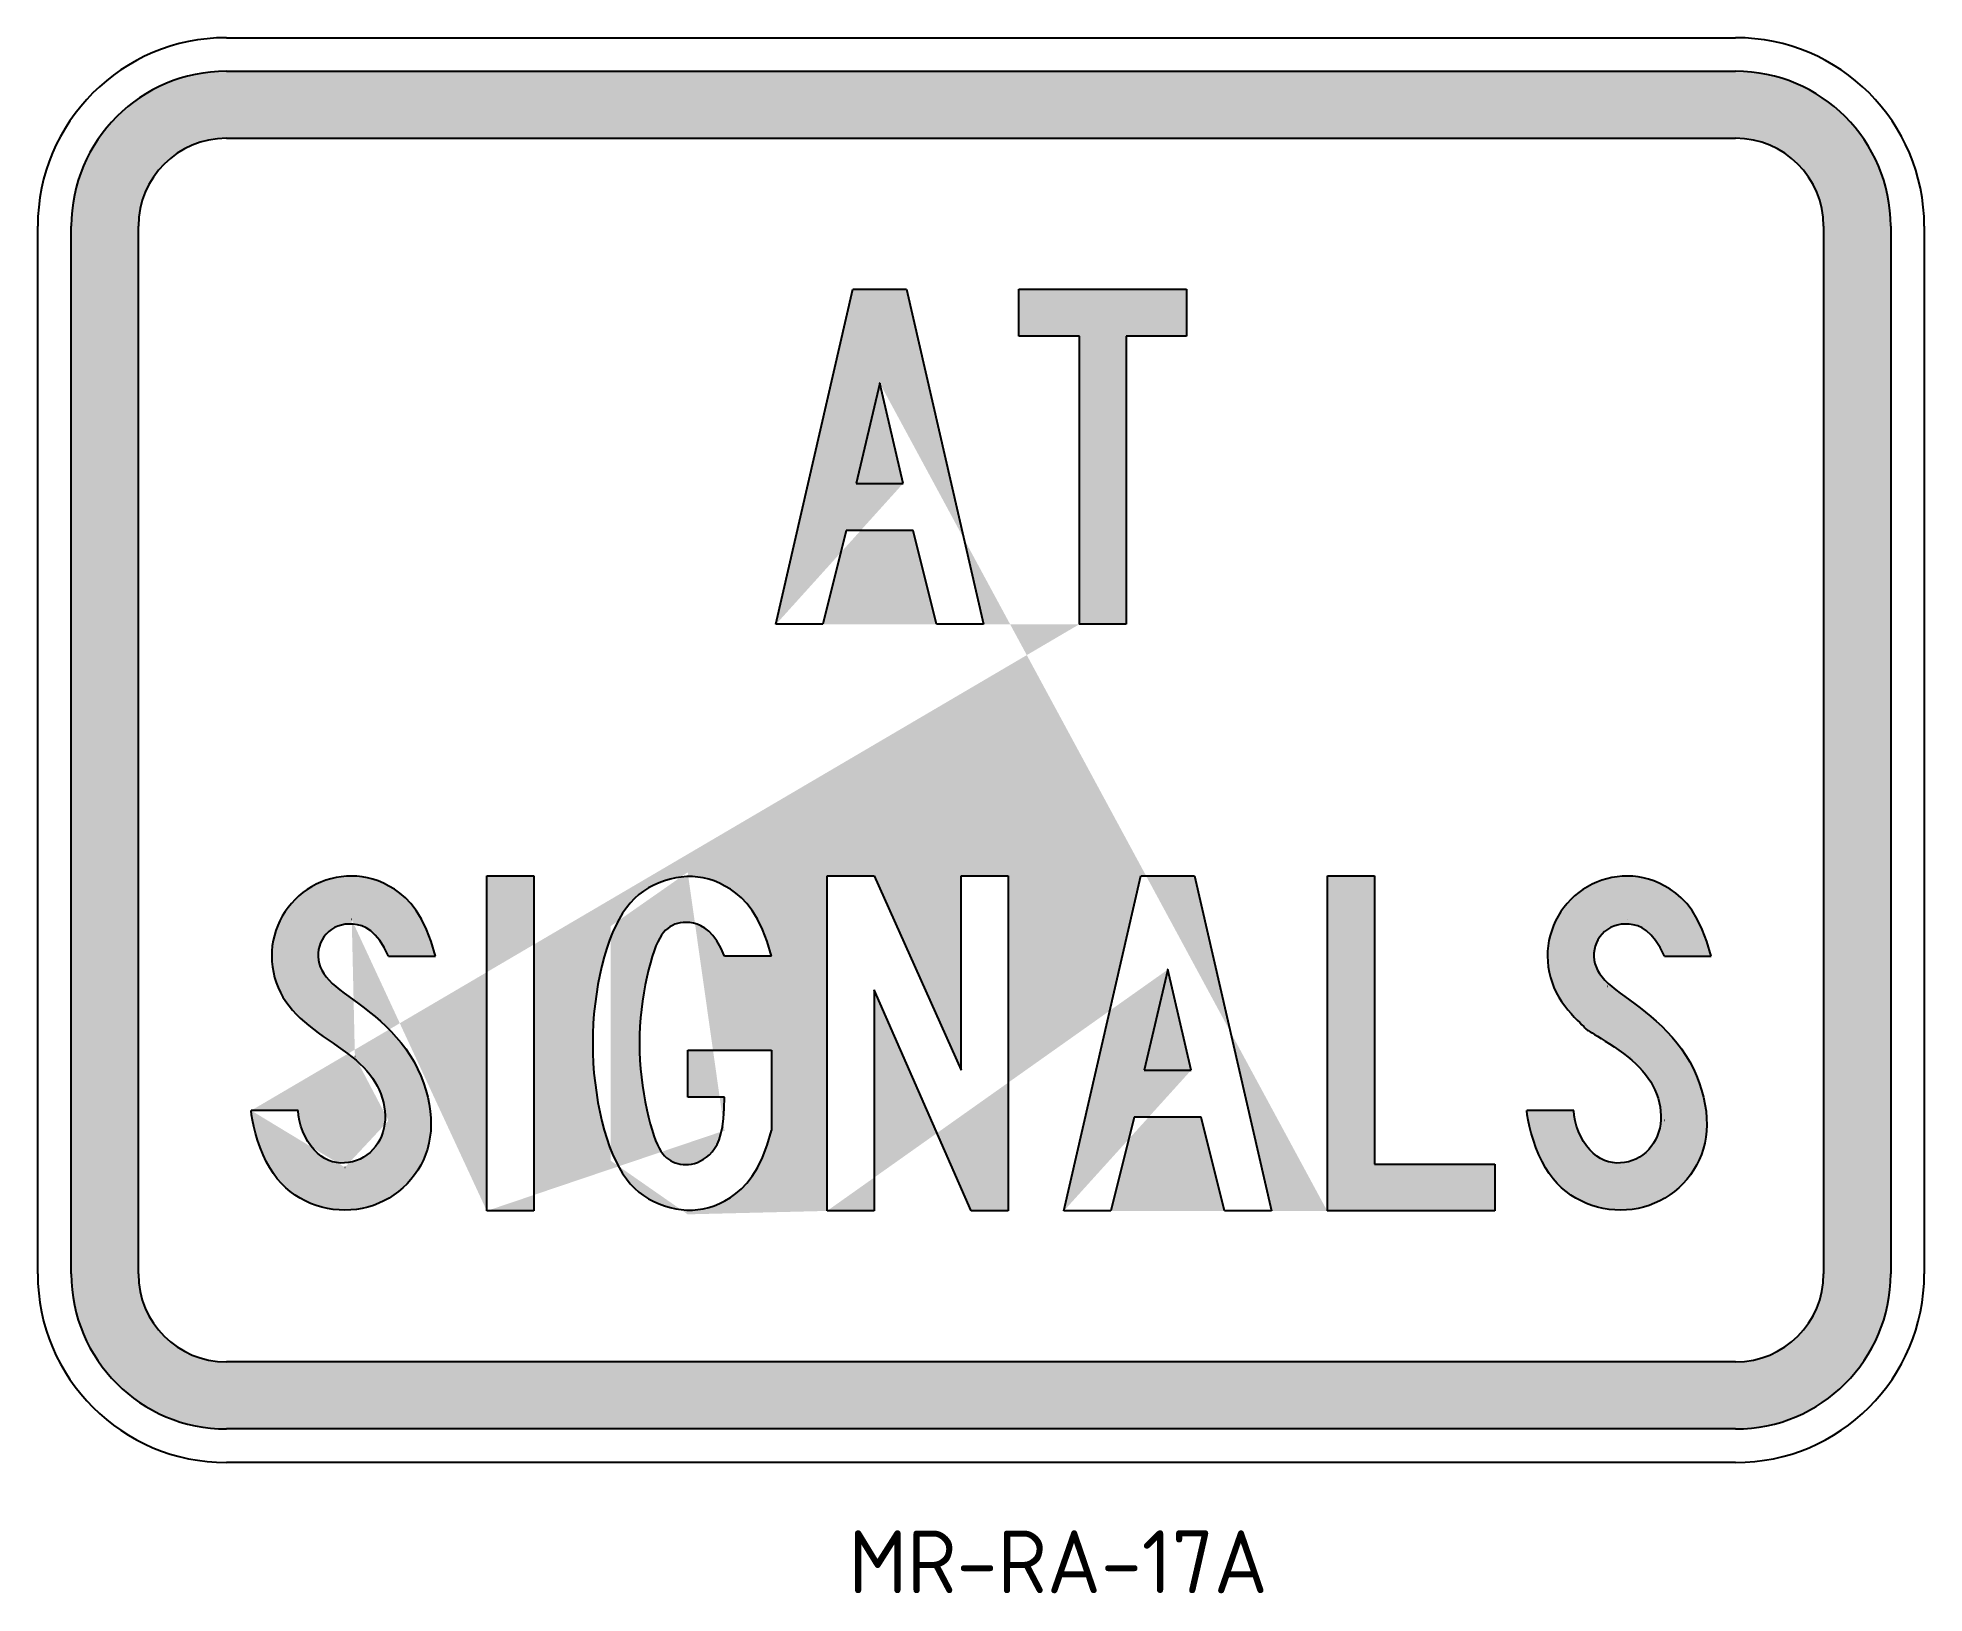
# Model space of a CAD drawing. Extents: x 147.3 to 237.3, y 145.8 to 220.
import ezdxf

# ---------------------------------------------------------------- set-up
doc = ezdxf.new("R2010")
doc.units = 0
doc.header["$LTSCALE"] = 12
doc.layers.get('0').update_dxf_attribs({"linetype": 'CONTINUOUS'})
for name, color, linetype in [('L35', 3, 'CONTINUOUS'), ('T25', 1, 'CONTINUOUS'), ('T35', 3, 'CONTINUOUS')]:
    doc.layers.add(name, color=color, linetype=linetype)
doc.styles.add('ISO', font='iso3098b')

msp = doc.modelspace()

# ---------------------------------------------------------------- hatches: boundary and pattern name
at = {"layer": 'T25'}
h = msp.add_hatch(color=256, dxfattribs=at)
edge = h.paths.add_edge_path()
edge.add_line((235.705, 211.028), (235.705, 161.028))
edge.add_arc((228.305, 161.028), 7.4, -90, 0, ccw=False)
edge.add_line((228.305, 153.628), (156.305, 153.628))
edge.add_arc((156.305, 161.028), 7.4, 180, 270, ccw=False)
edge.add_line((148.905, 161.028), (148.905, 211.028))
edge.add_arc((156.305, 211.028), 7.4, 90, 180, ccw=False)
edge.add_line((156.305, 218.428), (228.305, 218.428))
edge.add_arc((228.305, 211.028), 7.4, 0, 90, ccw=False)
edge = h.paths.add_edge_path(flags=16)
edge.add_arc((228.305, 161.028), 4.2, 270, 360)
edge.add_line((232.505, 161.028), (232.505, 211.028))
edge.add_arc((228.305, 211.028), 4.2, 0, 90)
edge.add_line((228.305, 215.228), (156.305, 215.228))
edge.add_arc((156.305, 211.028), 4.2, 90, 180)
edge.add_line((152.105, 211.028), (152.105, 161.028))
edge.add_arc((156.305, 161.028), 4.2, 180, 270)
edge.add_line((156.305, 156.828), (228.305, 156.828))
h = msp.add_hatch(color=256, dxfattribs=at)
h.paths.add_polyline_path([(227.145, 176.194), (226.936, 176.886), (226.712, 177.472), (226.475, 177.962), (226.227, 178.368), (225.971, 178.702), (225.71, 178.974), (225.446, 179.198), (225.183, 179.384), (224.923, 179.542), (224.664, 179.675), (224.409, 179.785), (224.155, 179.871), (223.902, 179.937), (223.651, 179.982), (223.4, 180.008), (223.15, 180.017), (222.899, 180.009), (222.65, 179.984), (222.403, 179.943), (222.159, 179.887), (221.919, 179.814), (221.684, 179.727), (221.456, 179.624), (221.235, 179.506), (221.022, 179.374), (220.819, 179.228), (220.626, 179.069), (220.444, 178.898), (220.273, 178.715), (220.114, 178.521), (219.969, 178.318), (219.837, 178.105), (219.719, 177.884), (219.617, 177.656), (219.53, 177.422), (219.458, 177.182), (219.402, 176.937), (219.362, 176.689), (219.339, 176.438), (219.332, 176.186), (219.342, 175.933), (219.369, 175.68), (219.412, 175.429), (219.472, 175.181), (219.548, 174.938), (219.639, 174.699), (219.746, 174.467), (219.868, 174.242), (220.005, 174.027), (220.152, 173.822), (220.304, 173.63), (220.457, 173.452), (220.605, 173.29), (220.744, 173.146), (220.869, 173.021), (220.975, 172.918), (221.058, 172.837), (221.12, 172.776), (221.165, 172.732), (221.194, 172.703), (221.212, 172.685), (221.221, 172.676), (221.224, 172.672), (221.225, 172.672), (221.226, 172.671), (221.231, 172.669), (221.244, 172.661), (221.269, 172.645), (221.311, 172.62), (221.373, 172.582), (221.46, 172.529), (221.575, 172.459), (221.72, 172.369), (221.892, 172.262), (222.085, 172.14), (222.293, 172.005), (222.51, 171.86), (222.731, 171.707), (222.949, 171.548), (223.158, 171.386), (223.355, 171.224), (223.538, 171.06), (223.708, 170.894), (223.864, 170.725), (224.007, 170.552), (224.138, 170.376), (224.256, 170.194), (224.362, 170.007), (224.456, 169.814), (224.537, 169.616), (224.606, 169.413), (224.661, 169.208), (224.703, 169.001), (224.729, 168.794), (224.741, 168.588), (224.738, 168.383), (224.718, 168.181), (224.683, 167.984), (224.633, 167.792), (224.567, 167.607), (224.487, 167.43), (224.392, 167.262), (224.283, 167.105), (224.16, 166.959), (224.023, 166.826), (223.874, 166.706), (223.715, 166.601), (223.547, 166.511), (223.371, 166.438), (223.189, 166.381), (223.002, 166.343), (222.812, 166.323), (222.62, 166.322), (222.428, 166.343), (222.238, 166.384), (222.049, 166.449), (221.865, 166.537), (221.686, 166.649), (221.513, 166.787), (221.348, 166.951), (221.193, 167.142), (221.05, 167.355), (220.922, 167.586), (220.81, 167.829), (220.719, 168.08), (220.651, 168.334), (220.608, 168.585), (220.593, 168.829), (218.35, 168.829), (218.364, 168.621), (218.404, 168.364), (218.467, 168.068), (218.552, 167.745), (218.657, 167.405), (218.78, 167.06), (218.919, 166.719), (219.071, 166.395), (219.235, 166.095), (219.411, 165.821), (219.597, 165.572), (219.795, 165.345), (220.003, 165.14), (220.221, 164.955), (220.449, 164.79), (220.687, 164.642), (220.934, 164.51), (221.19, 164.395), (221.452, 164.297), (221.72, 164.216), (221.992, 164.153), (222.268, 164.107), (222.545, 164.08), (222.823, 164.071), (223.1, 164.081), (223.376, 164.109), (223.649, 164.155), (223.917, 164.22), (224.181, 164.301), (224.439, 164.4), (224.689, 164.516), (224.93, 164.649), (225.162, 164.798), (225.384, 164.963), (225.594, 165.142), (225.791, 165.334), (225.976, 165.54), (226.147, 165.757), (226.303, 165.984), (226.443, 166.222), (226.566, 166.469), (226.673, 166.725), (226.762, 166.99), (226.832, 167.265), (226.884, 167.549), (226.917, 167.844), (226.929, 168.149), (226.922, 168.465), (226.893, 168.791), (226.844, 169.125), (226.774, 169.464), (226.684, 169.806), (226.574, 170.147), (226.443, 170.486), (226.293, 170.82), (226.123, 171.145), (225.933, 171.459), (225.727, 171.763), (225.506, 172.054), (225.272, 172.333), (225.029, 172.599), (224.778, 172.852), (224.522, 173.091), (224.263, 173.317), (224.005, 173.528), (223.748, 173.726), (223.496, 173.913), (223.252, 174.091), (223.017, 174.261), (222.794, 174.424), (222.585, 174.584), (222.393, 174.741), (222.221, 174.897), (222.067, 175.052), (221.933, 175.208), (221.819, 175.364), (221.724, 175.521), (221.649, 175.68), (221.594, 175.841), (221.558, 176.004), (221.542, 176.171), (221.545, 176.338), (221.567, 176.505), (221.607, 176.668), (221.664, 176.827), (221.737, 176.978), (221.827, 177.119), (221.932, 177.249), (222.052, 177.366), (222.186, 177.469), (222.333, 177.555), (222.491, 177.626), (222.66, 177.678), (222.839, 177.713), (223.027, 177.728), (223.223, 177.722), (223.425, 177.694), (223.633, 177.636), (223.844, 177.539), (224.058, 177.397), (224.273, 177.199), (224.487, 176.938), (224.7, 176.606), (224.908, 176.194)])
h.paths.add_polyline_path([(211.071, 180.03), (211.071, 166.271), (216.822, 166.271), (216.822, 164.035), (208.828, 164.035), (208.828, 180.03)])
h.paths.add_polyline_path([(182.314, 176.194), (182.106, 176.886), (181.882, 177.472), (181.644, 177.962), (181.396, 178.368), (181.14, 178.702), (180.879, 178.974), (180.615, 179.198), (180.352, 179.384), (180.09, 179.542), (179.831, 179.675), (179.573, 179.783), (179.316, 179.868), (179.059, 179.93), (178.8, 179.97), (178.539, 179.989), (178.275, 179.988), (178.009, 179.968), (177.741, 179.929), (177.473, 179.87), (177.207, 179.793), (176.947, 179.697), (176.692, 179.583), (176.446, 179.45), (176.211, 179.299), (175.987, 179.129), (175.776, 178.94), (175.576, 178.73), (175.387, 178.499), (175.209, 178.243), (175.04, 177.963), (174.881, 177.657), (174.731, 177.324), (174.589, 176.962), (174.457, 176.576), (174.334, 176.167), (174.222, 175.74), (174.121, 175.298), (174.032, 174.844), (173.956, 174.381), (173.892, 173.914), (173.843, 173.444), (173.808, 172.973), (173.787, 172.501), (173.78, 172.029), (173.787, 171.557), (173.808, 171.086), (173.843, 170.615), (173.892, 170.146), (173.956, 169.679), (174.032, 169.217), (174.121, 168.763), (174.222, 168.322), (174.334, 167.895), (174.457, 167.487), (174.589, 167.101), (174.731, 166.74), (174.881, 166.407), (175.04, 166.101), (175.209, 165.821), (175.387, 165.566), (175.576, 165.334), (175.776, 165.125), (175.987, 164.936), (176.211, 164.766), (176.446, 164.615), (176.692, 164.482), (176.947, 164.368), (177.207, 164.272), (177.473, 164.195), (177.741, 164.136), (178.009, 164.097), (178.275, 164.077), (178.539, 164.076), (178.8, 164.095), (179.059, 164.135), (179.316, 164.197), (179.573, 164.281), (179.831, 164.39), (180.09, 164.522), (180.352, 164.679), (180.615, 164.865), (180.879, 165.087), (181.14, 165.36), (181.396, 165.693), (181.644, 166.099), (181.882, 166.59), (182.106, 167.177), (182.314, 167.871), (182.314, 171.714), (178.314, 171.714), (178.314, 169.472), (180.071, 169.472), (180.059, 168.916), (180.026, 168.443), (179.972, 168.045), (179.9, 167.712), (179.812, 167.435), (179.711, 167.206), (179.598, 167.016), (179.476, 166.855), (179.347, 166.717), (179.211, 166.599), (179.072, 166.499), (178.929, 166.418), (178.785, 166.353), (178.641, 166.305), (178.498, 166.271), (178.357, 166.25), (178.221, 166.243), (178.089, 166.248), (177.961, 166.265), (177.838, 166.292), (177.72, 166.33), (177.607, 166.378), (177.499, 166.435), (177.397, 166.501), (177.3, 166.575), (177.207, 166.661), (177.119, 166.762), (177.033, 166.882), (176.949, 167.024), (176.866, 167.193), (176.783, 167.391), (176.699, 167.622), (176.614, 167.889), (176.528, 168.188), (176.444, 168.516), (176.362, 168.867), (176.286, 169.237), (176.216, 169.621), (176.154, 170.016), (176.103, 170.417), (176.062, 170.82), (176.033, 171.223), (176.016, 171.628), (176.01, 172.032), (176.016, 172.437), (176.033, 172.841), (176.062, 173.244), (176.103, 173.647), (176.154, 174.047), (176.216, 174.442), (176.287, 174.826), (176.364, 175.196), (176.446, 175.547), (176.533, 175.876), (176.621, 176.177), (176.71, 176.446), (176.799, 176.681), (176.887, 176.883), (176.977, 177.055), (177.068, 177.202), (177.162, 177.326), (177.259, 177.43), (177.361, 177.518), (177.468, 177.594), (177.581, 177.659), (177.7, 177.713), (177.827, 177.757), (177.961, 177.787), (178.103, 177.805), (178.254, 177.807), (178.413, 177.795), (178.582, 177.766), (178.76, 177.718), (178.945, 177.645), (179.136, 177.537), (179.328, 177.387), (179.52, 177.186), (179.71, 176.926), (179.894, 176.598), (180.071, 176.194)], flags=17)
edge = h.paths.add_edge_path(flags=16)
edge.add_line((182.314, 167.871), (182.308, 167.871))
edge.add_line((182.314, 167.871), (182.308, 167.871))
h.paths.add_polyline_path([(166.28, 176.194), (166.072, 176.886), (165.847, 177.472), (165.61, 177.962), (165.362, 178.368), (165.106, 178.702), (164.845, 178.974), (164.582, 179.198), (164.318, 179.384), (164.058, 179.542), (163.8, 179.675), (163.544, 179.785), (163.29, 179.871), (163.037, 179.937), (162.786, 179.982), (162.535, 180.008), (162.285, 180.017), (162.035, 180.009), (161.785, 179.984), (161.538, 179.943), (161.294, 179.887), (161.054, 179.814), (160.819, 179.727), (160.591, 179.624), (160.37, 179.506), (160.157, 179.374), (159.954, 179.228), (159.761, 179.069), (159.579, 178.898), (159.408, 178.715), (159.249, 178.521), (159.104, 178.318), (158.972, 178.105), (158.855, 177.884), (158.752, 177.656), (158.665, 177.422), (158.593, 177.182), (158.537, 176.937), (158.497, 176.689), (158.474, 176.438), (158.467, 176.186), (158.477, 175.933), (158.504, 175.68), (158.547, 175.429), (158.607, 175.181), (158.683, 174.938), (158.774, 174.699), (158.881, 174.467), (159.004, 174.242), (159.141, 174.027), (159.293, 173.819), (159.458, 173.619), (159.635, 173.426), (159.825, 173.238), (160.026, 173.056), (160.237, 172.878), (160.457, 172.705), (160.686, 172.534), (160.921, 172.366), (161.159, 172.2), (161.397, 172.036), (161.632, 171.873), (161.862, 171.71), (162.083, 171.549), (162.294, 171.386), (162.49, 171.224), (162.673, 171.06), (162.843, 170.894), (162.999, 170.725), (163.142, 170.552), (163.273, 170.376), (163.391, 170.194), (163.497, 170.007), (163.591, 169.814), (163.673, 169.616), (163.741, 169.413), (163.796, 169.208), (163.838, 169.001), (163.865, 168.794), (163.877, 168.588), (163.873, 168.383), (163.854, 168.181), (163.818, 167.984), (163.768, 167.792), (163.702, 167.607), (163.622, 167.43), (163.527, 167.262), (163.418, 167.105), (163.295, 166.959), (163.158, 166.826), (163.01, 166.706), (162.85, 166.601), (162.682, 166.511), (162.506, 166.438), (162.324, 166.381), (162.138, 166.343), (161.948, 166.323), (161.757, 166.322), (161.566, 166.343), (161.375, 166.384), (161.188, 166.449), (161.004, 166.537), (160.825, 166.649), (160.652, 166.787), (160.487, 166.951), (160.332, 167.142), (160.188, 167.355), (160.059, 167.586), (159.947, 167.829), (159.856, 168.08), (159.787, 168.334), (159.743, 168.585), (159.728, 168.829), (157.492, 168.829), (157.506, 168.621), (157.545, 168.364), (157.608, 168.068), (157.692, 167.745), (157.796, 167.405), (157.919, 167.06), (158.056, 166.719), (158.208, 166.395), (158.372, 166.095), (158.547, 165.821), (158.733, 165.572), (158.93, 165.345), (159.138, 165.14), (159.356, 164.955), (159.584, 164.79), (159.822, 164.642), (160.069, 164.51), (160.325, 164.395), (160.587, 164.297), (160.855, 164.216), (161.127, 164.153), (161.403, 164.107), (161.68, 164.08), (161.958, 164.071), (162.235, 164.081), (162.511, 164.109), (162.784, 164.155), (163.053, 164.22), (163.316, 164.301), (163.574, 164.4), (163.824, 164.516), (164.065, 164.649), (164.297, 164.798), (164.519, 164.963), (164.729, 165.142), (164.927, 165.334), (165.111, 165.54), (165.282, 165.757), (165.438, 165.984), (165.578, 166.222), (165.702, 166.469), (165.808, 166.725), (165.897, 166.99), (165.967, 167.265), (166.019, 167.549), (166.052, 167.844), (166.064, 168.149), (166.057, 168.465), (166.028, 168.791), (165.979, 169.125), (165.909, 169.464), (165.819, 169.806), (165.709, 170.147), (165.578, 170.486), (165.428, 170.82), (165.258, 171.145), (165.068, 171.459), (164.862, 171.763), (164.641, 172.054), (164.407, 172.333), (164.164, 172.599), (163.913, 172.852), (163.657, 173.091), (163.399, 173.317), (163.14, 173.528), (162.883, 173.726), (162.632, 173.913), (162.387, 174.091), (162.152, 174.261), (161.929, 174.424), (161.72, 174.584), (161.528, 174.741), (161.356, 174.897), (161.202, 175.052), (161.069, 175.208), (160.954, 175.364), (160.86, 175.521), (160.785, 175.68), (160.729, 175.841), (160.693, 176.004), (160.677, 176.171), (160.681, 176.338), (160.702, 176.505), (160.742, 176.668), (160.799, 176.827), (160.872, 176.978), (160.962, 177.119), (161.067, 177.249), (161.187, 177.366), (161.321, 177.469), (161.468, 177.555), (161.626, 177.626), (161.795, 177.678), (161.975, 177.713), (162.162, 177.728), (162.358, 177.722), (162.56, 177.694), (162.768, 177.636), (162.98, 177.539), (163.193, 177.397), (163.408, 177.199), (163.622, 176.938), (163.835, 176.606), (164.043, 176.194)], flags=17)
h.paths.add_polyline_path([(160.364, 172.672), (160.358, 172.672)], flags=16)
h.paths.add_polyline_path([(161.322, 174.751), (161.315, 174.751)], flags=16)
h.paths.add_polyline_path([(170.969, 164.035), (168.732, 164.035), (168.732, 180.03), (170.969, 180.03)], flags=17)
h.paths.add_polyline_path([(187.206, 164.035), (184.97, 164.035), (184.97, 180.03), (187.206, 180.03), (191.358, 170.75), (191.358, 180.03), (193.594, 180.03), (193.594, 164.035), (191.836, 164.035), (187.206, 174.593)], flags=17)
h.paths.add_polyline_path([(202.336, 170.75), (201.214, 175.551), (200.093, 170.75)], flags=16)
h.paths.add_polyline_path([(198.499, 164.035), (196.256, 164.035), (199.935, 180.03), (202.493, 180.03), (206.166, 164.035), (203.929, 164.035), (202.814, 168.514), (199.614, 168.514)], flags=17)
h.paths.add_polyline_path([(188.597, 198.753), (187.475, 203.547), (186.354, 198.753)], flags=16)
h.paths.add_polyline_path([(184.76, 192.031), (182.524, 192.031), (186.196, 208.033), (188.754, 208.033), (192.427, 192.031), (190.19, 192.031), (189.075, 196.51), (185.875, 196.51)])
h.paths.add_polyline_path([(199.234, 192.031), (196.997, 192.031), (196.997, 205.79), (194.118, 205.79), (194.118, 208.033), (202.113, 208.033), (202.113, 205.79), (199.234, 205.79)])
edge = h.paths.add_edge_path()
edge.add_line((157.492, 168.829), (157.485, 168.829))
edge.add_line((161.965, 166.114), (161.958, 166.114))
edge.add_line((164.043, 168.35), (164.037, 168.35))
edge.add_line((162.443, 171.393), (162.437, 171.393))
edge.add_line((162.286, 177.951), (162.279, 177.951))
edge.add_line((168.732, 164.035), (168.726, 164.035))
edge.add_line((180.071, 167.871), (180.065, 167.871))
edge.add_line((178.314, 180.194), (178.307, 180.194))
edge.add_line((174.641, 177.63), (174.635, 177.63))
edge.add_line((174.641, 166.435), (174.635, 166.435))
edge.add_line((178.314, 163.871), (178.307, 163.871))
edge.add_line((184.97, 164.035), (184.963, 164.035))
edge.add_line((201.214, 175.551), (201.208, 175.551))
edge.add_line((200.093, 170.75), (200.086, 170.75))
edge.add_line((202.336, 170.75), (202.329, 170.75))
edge.add_line((196.256, 164.035), (196.25, 164.035))
edge.add_line((208.828, 164.035), (208.822, 164.035))
edge.add_line((187.475, 203.547), (187.469, 203.547))
edge.add_line((186.354, 198.753), (186.347, 198.753))
edge.add_line((188.597, 198.753), (188.59, 198.753))
edge.add_line((182.524, 192.031), (182.517, 192.031))
edge.add_line((196.997, 192.031), (196.991, 192.031))

# ---------------------------------------------------------------- linework, layer by layer
at = {"color": 3}
for p, q in [((182.524, 192.031), (186.196, 208.033)), ((186.196, 208.033), (188.754, 208.033)), ((188.754, 208.033), (192.427, 192.031)), ((194.118, 208.033), (202.113, 208.033)), ((194.118, 205.79), (194.118, 208.033)), ((202.113, 208.033), (202.113, 205.79)), ((196.997, 205.79), (194.118, 205.79)), ((196.997, 192.031), (196.997, 205.79)), ((199.234, 205.79), (199.234, 192.031)), ((202.113, 205.79), (199.234, 205.79)), ((187.475, 203.547), (186.354, 198.753)), ((187.475, 203.547), (187.469, 203.547)), ((188.597, 198.753), (187.475, 203.547)), ((186.354, 198.753), (186.347, 198.753)), ((186.354, 198.753), (188.597, 198.753)), ((188.597, 198.753), (188.59, 198.753)), ((185.875, 196.51), (184.76, 192.031)), ((189.075, 196.51), (185.875, 196.51)), ((190.19, 192.031), (189.075, 196.51)), ((182.524, 192.031), (182.517, 192.031)), ((184.76, 192.031), (182.524, 192.031)), ((192.427, 192.031), (190.19, 192.031)), ((196.997, 192.031), (196.991, 192.031)), ((199.234, 192.031), (196.997, 192.031)), ((168.732, 180.03), (170.969, 180.03)), ((168.732, 164.035), (168.732, 180.03)), ((170.969, 180.03), (170.969, 164.035)), ((184.97, 180.03), (187.206, 180.03)), ((184.97, 164.035), (184.97, 180.03)), ((187.206, 180.03), (191.358, 170.75)), ((191.358, 180.03), (193.594, 180.03)), ((191.358, 170.75), (191.358, 180.03)), ((193.594, 180.03), (193.594, 164.035)), ((196.256, 164.035), (199.935, 180.03)), ((199.935, 180.03), (202.493, 180.03)), ((202.493, 180.03), (206.166, 164.035)), ((208.828, 180.03), (211.071, 180.03)), ((208.828, 164.035), (208.828, 180.03)), ((211.071, 180.03), (211.071, 166.271)), ((162.286, 177.951), (162.279, 177.951)), ((223.151, 177.951), (223.144, 177.951)), ((164.043, 176.194), (166.28, 176.194)), ((182.314, 176.194), (180.071, 176.194)), ((201.214, 175.551), (200.093, 170.75)), ((201.214, 175.551), (201.208, 175.551)), ((202.336, 170.75), (201.214, 175.551)), ((224.908, 176.194), (227.145, 176.194)), ((161.322, 174.751), (161.315, 174.751)), ((161.322, 174.751), (161.315, 174.751)), ((222.187, 174.751), (222.18, 174.751)), ((222.187, 174.751), (222.18, 174.751)), ((187.206, 174.593), (187.206, 164.035)), ((191.836, 164.035), (187.206, 174.593)), ((162.443, 171.393), (162.437, 171.393)), ((178.314, 171.714), (182.314, 171.714)), ((178.314, 169.472), (178.314, 171.714)), ((182.314, 171.714), (182.314, 167.871)), ((223.308, 171.393), (223.302, 171.393)), ((200.093, 170.75), (200.086, 170.75)), ((200.093, 170.75), (202.336, 170.75)), ((202.336, 170.75), (202.329, 170.75)), ((180.071, 169.472), (178.314, 169.472)), ((157.492, 168.829), (157.485, 168.829)), ((159.728, 168.829), (157.492, 168.829)), ((164.043, 168.35), (164.037, 168.35)), ((199.614, 168.514), (198.499, 164.035)), ((202.814, 168.514), (199.614, 168.514)), ((203.929, 164.035), (202.814, 168.514)), ((218.35, 168.829), (218.344, 168.829)), ((220.593, 168.829), (218.35, 168.829)), ((224.908, 168.35), (224.902, 168.35)), ((180.071, 167.871), (180.065, 167.871)), ((182.314, 167.871), (182.308, 167.871)), ((182.314, 167.871), (182.308, 167.871)), ((161.965, 166.114), (161.958, 166.114)), ((211.071, 166.271), (216.822, 166.271)), ((216.822, 166.271), (216.822, 164.035)), ((222.829, 166.114), (222.823, 166.114)), ((168.732, 164.035), (168.726, 164.035)), ((170.969, 164.035), (168.732, 164.035)), ((184.97, 164.035), (184.963, 164.035)), ((187.206, 164.035), (184.97, 164.035)), ((193.594, 164.035), (191.836, 164.035)), ((196.256, 164.035), (196.25, 164.035)), ((198.499, 164.035), (196.256, 164.035)), ((206.166, 164.035), (203.929, 164.035)), ((208.828, 164.035), (208.822, 164.035)), ((216.822, 164.035), (208.828, 164.035))]:
    msp.add_line(p, q, dxfattribs=at)
for points in [[(166.28, 176.194), (166.072, 176.886), (165.847, 177.472), (165.61, 177.962), (165.362, 178.368), (165.106, 178.702), (164.845, 178.974), (164.582, 179.198), (164.318, 179.384), (164.058, 179.542), (163.8, 179.675), (163.544, 179.785), (163.29, 179.871), (163.037, 179.937), (162.786, 179.982), (162.535, 180.008), (162.285, 180.017), (162.035, 180.009), (161.785, 179.984), (161.538, 179.943), (161.294, 179.887), (161.054, 179.814), (160.819, 179.727), (160.591, 179.624), (160.37, 179.506), (160.157, 179.374), (159.954, 179.228), (159.761, 179.069), (159.579, 178.898), (159.408, 178.715), (159.249, 178.521), (159.104, 178.318), (158.972, 178.105), (158.855, 177.884), (158.752, 177.656), (158.665, 177.422), (158.593, 177.182), (158.537, 176.937), (158.497, 176.689), (158.474, 176.438), (158.467, 176.186), (158.477, 175.933), (158.504, 175.68), (158.547, 175.429), (158.607, 175.181), (158.683, 174.938), (158.774, 174.699), (158.881, 174.467), (159.004, 174.242), (159.141, 174.027), (159.293, 173.819), (159.458, 173.619), (159.635, 173.426), (159.825, 173.238), (160.026, 173.056), (160.237, 172.878), (160.457, 172.705), (160.686, 172.534), (160.921, 172.366), (161.159, 172.2), (161.397, 172.036), (161.632, 171.873), (161.862, 171.71), (162.083, 171.549), (162.294, 171.386), (162.49, 171.224), (162.673, 171.06), (162.843, 170.894), (162.999, 170.725), (163.142, 170.552), (163.273, 170.376), (163.391, 170.194), (163.497, 170.007), (163.591, 169.814), (163.673, 169.616), (163.741, 169.413), (163.796, 169.208), (163.838, 169.001), (163.865, 168.794), (163.877, 168.588), (163.873, 168.383), (163.854, 168.181), (163.818, 167.984), (163.768, 167.792), (163.702, 167.607), (163.622, 167.43), (163.527, 167.262), (163.418, 167.105), (163.295, 166.959), (163.158, 166.826), (163.01, 166.706), (162.85, 166.601), (162.682, 166.511), (162.506, 166.438), (162.324, 166.381), (162.138, 166.343), (161.948, 166.323), (161.757, 166.322), (161.566, 166.343), (161.375, 166.384), (161.188, 166.449), (161.004, 166.537), (160.825, 166.649), (160.652, 166.787), (160.487, 166.951), (160.332, 167.142), (160.188, 167.355), (160.059, 167.586), (159.947, 167.829), (159.856, 168.08), (159.787, 168.334), (159.743, 168.585), (159.728, 168.829)], [(227.145, 176.194), (226.936, 176.886), (226.712, 177.472), (226.475, 177.962), (226.227, 178.368), (225.971, 178.702), (225.71, 178.974), (225.446, 179.198), (225.183, 179.384), (224.923, 179.542), (224.664, 179.675), (224.409, 179.785), (224.155, 179.871), (223.902, 179.937), (223.651, 179.982), (223.4, 180.008), (223.15, 180.017), (222.899, 180.009), (222.65, 179.984), (222.403, 179.943), (222.159, 179.887), (221.919, 179.814), (221.684, 179.727), (221.456, 179.624), (221.235, 179.506), (221.022, 179.374), (220.819, 179.228), (220.626, 179.069), (220.444, 178.898), (220.273, 178.715), (220.114, 178.521), (219.969, 178.318), (219.837, 178.105), (219.719, 177.884), (219.617, 177.656), (219.53, 177.422), (219.458, 177.182), (219.402, 176.937), (219.362, 176.689), (219.339, 176.438), (219.332, 176.186), (219.342, 175.933), (219.369, 175.68), (219.412, 175.429), (219.472, 175.181), (219.548, 174.938), (219.639, 174.699), (219.746, 174.467), (219.868, 174.242), (220.005, 174.027), (220.152, 173.822), (220.304, 173.63), (220.457, 173.452), (220.605, 173.29), (220.744, 173.146), (220.869, 173.021), (220.975, 172.918), (221.058, 172.837), (221.12, 172.776), (221.165, 172.732), (221.194, 172.703), (221.212, 172.685), (221.221, 172.676), (221.224, 172.672), (221.225, 172.672), (221.226, 172.671), (221.231, 172.669), (221.244, 172.661), (221.269, 172.645), (221.311, 172.62), (221.373, 172.582), (221.46, 172.529), (221.575, 172.459), (221.72, 172.369), (221.892, 172.262), (222.085, 172.14), (222.293, 172.005), (222.51, 171.86), (222.731, 171.707), (222.949, 171.548), (223.158, 171.386), (223.355, 171.224), (223.538, 171.06), (223.708, 170.894), (223.864, 170.725), (224.007, 170.552), (224.138, 170.376), (224.256, 170.194), (224.362, 170.007), (224.456, 169.814), (224.537, 169.616), (224.606, 169.413), (224.661, 169.208), (224.703, 169.001), (224.729, 168.794), (224.741, 168.588), (224.738, 168.383), (224.718, 168.181), (224.683, 167.984), (224.633, 167.792), (224.567, 167.607), (224.487, 167.43), (224.392, 167.262), (224.283, 167.105), (224.16, 166.959), (224.023, 166.826), (223.874, 166.706), (223.715, 166.601), (223.547, 166.511), (223.371, 166.438), (223.189, 166.381), (223.002, 166.343), (222.812, 166.323), (222.62, 166.322), (222.428, 166.343), (222.238, 166.384), (222.049, 166.449), (221.865, 166.537), (221.686, 166.649), (221.513, 166.787), (221.348, 166.951), (221.193, 167.142), (221.05, 167.355), (220.922, 167.586), (220.81, 167.829), (220.719, 168.08), (220.651, 168.334), (220.608, 168.585), (220.593, 168.829)], [(182.314, 176.194), (182.106, 176.886), (181.882, 177.472), (181.644, 177.962), (181.396, 178.368), (181.14, 178.702), (180.879, 178.974), (180.615, 179.198), (180.352, 179.384), (180.09, 179.542), (179.831, 179.675), (179.573, 179.783), (179.316, 179.868), (179.059, 179.93), (178.8, 179.97), (178.539, 179.989), (178.275, 179.988), (178.009, 179.968), (177.741, 179.929), (177.473, 179.87), (177.207, 179.793), (176.947, 179.697), (176.692, 179.583), (176.446, 179.45), (176.211, 179.299), (175.987, 179.129), (175.776, 178.94), (175.576, 178.73), (175.387, 178.499), (175.209, 178.243), (175.04, 177.963), (174.881, 177.657), (174.731, 177.324), (174.589, 176.962), (174.457, 176.576), (174.334, 176.167), (174.222, 175.74), (174.121, 175.298), (174.032, 174.844), (173.956, 174.381), (173.892, 173.914), (173.843, 173.444), (173.808, 172.973), (173.787, 172.501), (173.78, 172.029), (173.787, 171.557), (173.808, 171.086), (173.843, 170.615), (173.892, 170.146), (173.956, 169.679), (174.032, 169.217), (174.121, 168.763), (174.222, 168.322), (174.334, 167.895), (174.457, 167.487), (174.589, 167.101), (174.731, 166.74), (174.881, 166.407), (175.04, 166.101), (175.209, 165.821), (175.387, 165.566), (175.576, 165.334), (175.776, 165.125), (175.987, 164.936), (176.211, 164.766), (176.446, 164.615), (176.692, 164.482), (176.947, 164.368), (177.207, 164.272), (177.473, 164.195), (177.741, 164.136), (178.009, 164.097), (178.275, 164.077), (178.539, 164.076), (178.8, 164.095), (179.059, 164.135), (179.316, 164.197), (179.573, 164.281), (179.831, 164.39), (180.09, 164.522), (180.352, 164.679), (180.615, 164.865), (180.879, 165.087), (181.14, 165.36), (181.396, 165.693), (181.644, 166.099), (181.882, 166.59), (182.106, 167.177), (182.314, 167.871)], [(164.043, 176.194), (163.835, 176.606), (163.622, 176.938), (163.408, 177.199), (163.193, 177.397), (162.98, 177.539), (162.768, 177.636), (162.56, 177.694), (162.358, 177.722), (162.162, 177.728), (161.975, 177.713), (161.795, 177.678), (161.626, 177.626), (161.468, 177.555), (161.321, 177.469), (161.187, 177.366), (161.067, 177.249), (160.962, 177.119), (160.872, 176.978), (160.799, 176.827), (160.742, 176.668), (160.702, 176.505), (160.681, 176.338), (160.677, 176.171), (160.693, 176.004), (160.729, 175.841), (160.785, 175.68), (160.86, 175.521), (160.954, 175.364), (161.069, 175.208), (161.202, 175.052), (161.356, 174.897), (161.528, 174.741), (161.72, 174.584), (161.929, 174.424), (162.152, 174.261), (162.387, 174.091), (162.632, 173.913), (162.883, 173.726), (163.14, 173.528), (163.399, 173.317), (163.657, 173.091), (163.913, 172.852), (164.164, 172.599), (164.407, 172.333), (164.641, 172.054), (164.862, 171.763), (165.068, 171.459), (165.258, 171.145), (165.428, 170.82), (165.578, 170.486), (165.709, 170.147), (165.819, 169.806), (165.909, 169.464), (165.979, 169.125), (166.028, 168.791), (166.057, 168.465), (166.064, 168.149), (166.052, 167.844), (166.019, 167.549), (165.967, 167.265), (165.897, 166.99), (165.808, 166.725), (165.702, 166.469), (165.578, 166.222), (165.438, 165.984), (165.282, 165.757), (165.111, 165.54), (164.927, 165.334), (164.729, 165.142), (164.519, 164.963), (164.297, 164.798), (164.065, 164.649), (163.824, 164.516), (163.574, 164.4), (163.316, 164.301), (163.053, 164.22), (162.784, 164.155), (162.511, 164.109), (162.235, 164.081), (161.958, 164.071), (161.68, 164.08), (161.403, 164.107), (161.127, 164.153), (160.855, 164.216), (160.587, 164.297), (160.325, 164.395), (160.069, 164.51), (159.822, 164.642), (159.584, 164.79), (159.356, 164.955), (159.138, 165.14), (158.93, 165.345), (158.733, 165.572), (158.547, 165.821), (158.372, 166.095), (158.208, 166.395), (158.056, 166.719), (157.919, 167.06), (157.796, 167.405), (157.692, 167.745), (157.608, 168.068), (157.545, 168.364), (157.506, 168.621), (157.492, 168.829)], [(180.071, 176.194), (179.894, 176.598), (179.71, 176.926), (179.52, 177.186), (179.328, 177.387), (179.136, 177.537), (178.945, 177.645), (178.76, 177.718), (178.582, 177.766), (178.413, 177.795), (178.254, 177.807), (178.103, 177.805), (177.961, 177.787), (177.827, 177.757), (177.7, 177.713), (177.581, 177.659), (177.468, 177.594), (177.361, 177.518), (177.259, 177.43), (177.162, 177.326), (177.068, 177.202), (176.977, 177.055), (176.887, 176.883), (176.799, 176.681), (176.71, 176.446), (176.621, 176.177), (176.533, 175.876), (176.446, 175.547), (176.364, 175.196), (176.287, 174.826), (176.216, 174.442), (176.154, 174.047), (176.103, 173.647), (176.062, 173.244), (176.033, 172.841), (176.016, 172.437), (176.01, 172.032), (176.016, 171.628), (176.033, 171.223), (176.062, 170.82), (176.103, 170.417), (176.154, 170.016), (176.216, 169.621), (176.286, 169.237), (176.362, 168.867), (176.444, 168.516), (176.528, 168.188), (176.614, 167.889), (176.699, 167.622), (176.783, 167.391), (176.866, 167.193), (176.949, 167.024), (177.033, 166.882), (177.119, 166.762), (177.207, 166.661), (177.3, 166.575), (177.397, 166.501), (177.499, 166.435), (177.607, 166.378), (177.72, 166.33), (177.838, 166.292), (177.961, 166.265), (178.089, 166.248), (178.221, 166.243), (178.357, 166.25), (178.498, 166.271), (178.641, 166.305), (178.785, 166.353), (178.929, 166.418), (179.072, 166.499), (179.211, 166.599), (179.347, 166.717), (179.476, 166.855), (179.598, 167.016), (179.711, 167.206), (179.812, 167.435), (179.9, 167.712), (179.972, 168.045), (180.026, 168.443), (180.059, 168.916), (180.071, 169.472)], [(224.908, 176.194), (224.7, 176.606), (224.487, 176.938), (224.273, 177.199), (224.058, 177.397), (223.844, 177.539), (223.633, 177.636), (223.425, 177.694), (223.223, 177.722), (223.027, 177.728), (222.839, 177.713), (222.66, 177.678), (222.491, 177.626), (222.333, 177.555), (222.186, 177.469), (222.052, 177.366), (221.932, 177.249), (221.827, 177.119), (221.737, 176.978), (221.664, 176.827), (221.607, 176.668), (221.567, 176.505), (221.545, 176.338), (221.542, 176.171), (221.558, 176.004), (221.594, 175.841), (221.649, 175.68), (221.724, 175.521), (221.819, 175.364), (221.933, 175.208), (222.067, 175.052), (222.221, 174.897), (222.393, 174.741), (222.585, 174.584), (222.794, 174.424), (223.017, 174.261), (223.252, 174.091), (223.496, 173.913), (223.748, 173.726), (224.005, 173.528), (224.263, 173.317), (224.522, 173.091), (224.778, 172.852), (225.029, 172.599), (225.272, 172.333), (225.506, 172.054), (225.727, 171.763), (225.933, 171.459), (226.123, 171.145), (226.293, 170.82), (226.443, 170.486), (226.574, 170.147), (226.684, 169.806), (226.774, 169.464), (226.844, 169.125), (226.893, 168.791), (226.922, 168.465), (226.929, 168.149), (226.917, 167.844), (226.884, 167.549), (226.832, 167.265), (226.762, 166.99), (226.673, 166.725), (226.566, 166.469), (226.443, 166.222), (226.303, 165.984), (226.147, 165.757), (225.976, 165.54), (225.791, 165.334), (225.594, 165.142), (225.384, 164.963), (225.162, 164.798), (224.93, 164.649), (224.689, 164.516), (224.439, 164.4), (224.181, 164.301), (223.917, 164.22), (223.649, 164.155), (223.376, 164.109), (223.1, 164.081), (222.823, 164.071), (222.545, 164.08), (222.268, 164.107), (221.992, 164.153), (221.72, 164.216), (221.452, 164.297), (221.19, 164.395), (220.934, 164.51), (220.687, 164.642), (220.449, 164.79), (220.221, 164.955), (220.003, 165.14), (219.795, 165.345), (219.597, 165.572), (219.411, 165.821), (219.235, 166.095), (219.071, 166.395), (218.919, 166.719), (218.78, 167.06), (218.657, 167.405), (218.552, 167.745), (218.467, 168.068), (218.404, 168.364), (218.364, 168.621), (218.35, 168.829)]]:
    msp.add_lwpolyline(points, dxfattribs=at)
at = {"layer": 'L35'}
for p, q in [((156.305, 220.028), (228.305, 220.028)), ((156.305, 218.428), (228.305, 218.428)), ((156.305, 215.228), (228.305, 215.228)), ((147.305, 161.028), (147.305, 211.028)), ((148.905, 161.028), (148.905, 211.028)), ((152.105, 161.028), (152.105, 211.028)), ((232.505, 211.028), (232.505, 161.028)), ((235.705, 211.028), (235.705, 161.028)), ((237.305, 211.028), (237.305, 161.028)), ((228.305, 156.828), (156.305, 156.828)), ((228.305, 153.628), (156.305, 153.628)), ((228.305, 152.028), (156.305, 152.028))]:
    msp.add_line(p, q, dxfattribs=at)
for centre, radius, start, end in [((156.305, 211.028), 9, 90, 180), ((228.305, 211.028), 9, 0, 90), ((156.305, 211.028), 7.4, 90, 180), ((228.305, 211.028), 7.4, 0, 90), ((156.305, 211.028), 4.2, 90, 180), ((228.305, 211.028), 4.2, 0, 90), ((156.305, 161.028), 9, 180, 270), ((156.305, 161.028), 7.4, 180, 270), ((156.305, 161.028), 4.2, 180, 270), ((228.305, 161.028), 4.2, 270, 0), ((228.305, 161.028), 7.4, 270, 0), ((228.305, 161.028), 9, 270, 0)]:
    msp.add_arc(centre, radius, start, end, dxfattribs=at)

# ---------------------------------------------------------------- texts
at = {"layer": 'T35', "style": 'ISO'}
msp.add_text('MR-RA-17A', height=3, dxfattribs=at).set_placement((185.987, 145.792))

doc.saveas('drawing.dxf')
